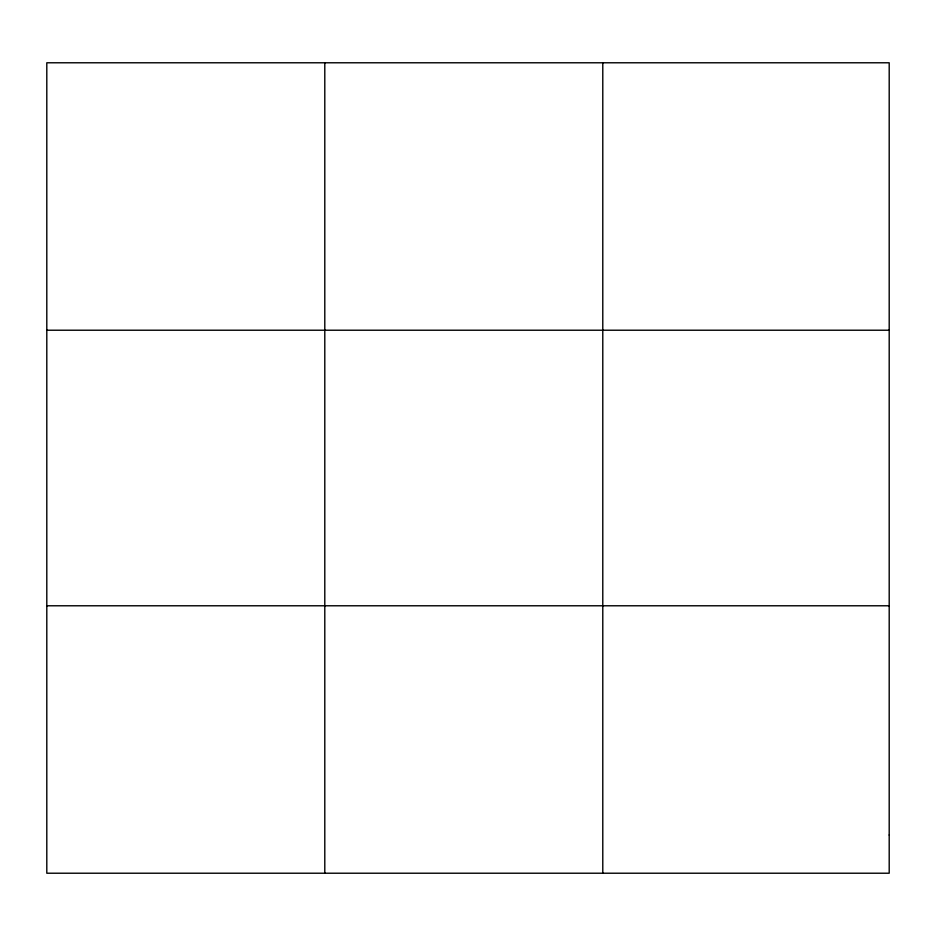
<?xml version="1.0" encoding="UTF-8"?>
<svg xmlns="http://www.w3.org/2000/svg" width="936" height="936" viewBox="0 0 936 936"><rect width="100%" height="100%" fill="white"/><g stroke="black" fill="none" stroke-linecap="round" stroke-linejoin="round"><path stroke-width="1.4" d="M324.792 62.782L324.792 873.218M602.784 62.782L602.784 873.218M46.8 330.221L889.2 330.221M46.8 605.779L889.2 605.779M889.2 835.017L889.2 873.218L46.8 873.218L46.8 62.782L889.2 62.782L889.2 835.017"/></g></svg>
